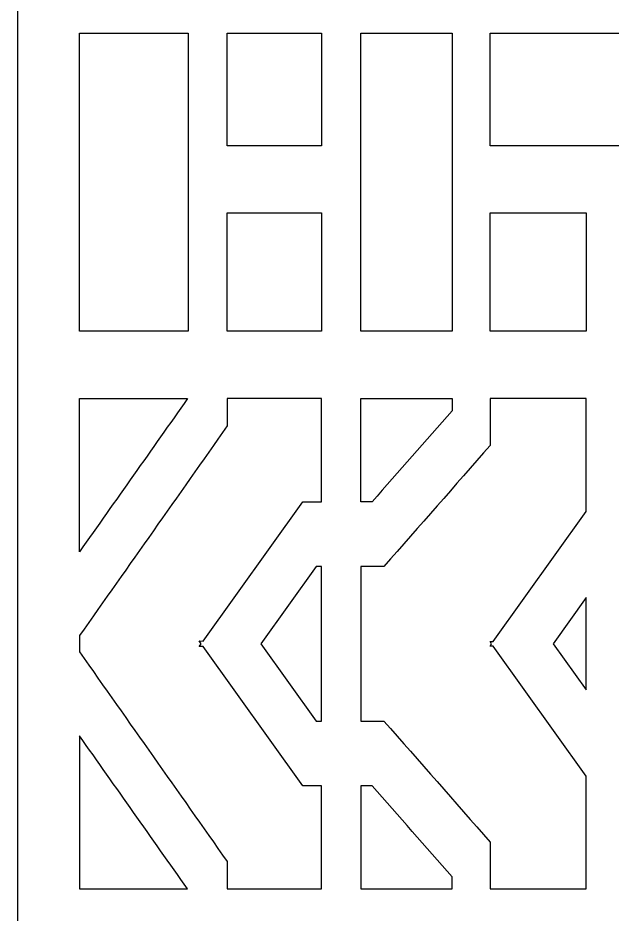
# Model space of a CAD drawing. Header units: centimetres. Extents: x -9.7 to 10.1, y -10 to 8.2.
# Drawn here: x -9.68 to -5.37, y -2.87 to 3.63 of the extents above; entities that cross this region are included whole.
import ezdxf

# ---------------------------------------------------------------- set-up
doc = ezdxf.new("R2010")
doc.units = ezdxf.units.CM
doc.header["$MEASUREMENT"] = 0
doc.layers.add('layer 1', color=7, linetype='Continuous')

msp = doc.modelspace()

# ---------------------------------------------------------------- linework, layer by layer
at = {"layer": 'layer 1', "color": 177}
for points, knots in [([(-0.12269, -0.92898), (-0.12269, -0.92898), (-0.12269, -0.8913), (-0.12269, -0.8913), (-0.12269, -0.8913), (-0.12269, -0.8913), (-0.12269, 8.19126), (-0.12269, 8.19126), (-0.12269, 8.19126), (-3.30854, 8.19126), (-6.49439, 8.19126), (-9.68025, 8.19126), (-9.68025, 8.19126), (-9.68025, 8.19126), (-9.68025, -0.8913), (-9.68025, -0.8913), (-9.68025, -0.8913), (-9.68025, -0.8913), (-9.68025, -0.92898), (-9.68025, -0.92898), (-9.68025, -0.92898), (-9.68025, -0.92898), (-9.68025, -10.01154), (-9.68025, -10.01154), (-9.68025, -10.01154), (-6.49439, -10.01154), (-3.30854, -10.01154), (-0.12269, -10.01154), (-0.12269, -10.01154), (-0.12269, -10.01154), (-0.12269, -0.92898), (-0.12269, -0.92898)], [0, 0, 0, 0, 0.1111111, 0.1111111, 0.1111111, 0.1111111, 0.2222222, 0.2222222, 0.2222222, 0.2222222, 0.3333333, 0.3333333, 0.3333333, 0.3333333, 0.4444444, 0.4444444, 0.4444444, 0.4444444, 0.5555556, 0.5555556, 0.5555556, 0.5555556, 0.6666667, 0.6666667, 0.6666667, 0.6666667, 0.7777778, 0.7777778, 0.7777778, 0.7777778, 1, 1, 1, 1]), ([(-9.2331, -0.92898), (-9.2331, -0.92898), (-9.2331, -0.92792), (-9.2331, -0.92792), (-9.2331, -0.92792), (-9.2331, -0.92792), (-9.2331, -0.92779), (-9.2331, -0.92779), (-9.2331, -0.92779), (-9.2331, -0.92779), (-9.2331, -0.92673), (-9.2331, -0.92673), (-9.2331, -0.92673), (-9.2331, -0.92673), (-9.2331, -0.92655), (-9.2331, -0.92655), (-9.2331, -0.92655), (-9.2331, -0.92655), (-9.2331, -0.92549), (-9.2331, -0.92549), (-9.2331, -0.92549), (-9.2331, -0.92549), (-9.2331, -0.92536), (-9.2331, -0.92536), (-9.2331, -0.92536), (-9.2331, -0.92536), (-9.2331, -0.9243), (-9.2331, -0.9243), (-9.2331, -0.9243), (-9.2331, -0.9243), (-9.2331, -0.92412), (-9.2331, -0.92412), (-9.2331, -0.92412), (-9.2331, -0.92412), (-9.2331, -0.92306), (-9.2331, -0.92306), (-9.2331, -0.92306), (-9.2331, -0.92306), (-9.2331, -0.92292), (-9.2331, -0.92292), (-9.2331, -0.92292), (-9.2331, -0.92292), (-9.2331, -0.92186), (-9.2331, -0.92186), (-9.2331, -0.92186), (-9.2331, -0.92186), (-9.2331, -0.92168), (-9.2331, -0.92168), (-9.2331, -0.92168), (-9.2331, -0.92168), (-9.2331, -0.92062), (-9.2331, -0.92062), (-9.2331, -0.92062), (-9.2331, -0.92062), (-9.2331, -0.92049), (-9.2331, -0.92049), (-9.2331, -0.92049), (-9.2331, -0.92049), (-9.2331, -0.91943), (-9.2331, -0.91943), (-9.2331, -0.91943), (-9.2331, -0.91943), (-9.2331, -0.91925), (-9.2331, -0.91925), (-9.2331, -0.91925), (-9.2331, -0.91925), (-9.2331, -0.91819), (-9.2331, -0.91819), (-9.2331, -0.91819), (-9.2331, -0.91819), (-9.2331, -0.91806), (-9.2331, -0.91806), (-9.2331, -0.91806), (-9.2331, -0.91806), (-9.2331, -0.917), (-9.2331, -0.917), (-9.2331, -0.917), (-9.2331, -0.917), (-9.2331, -0.91681), (-9.2331, -0.91681), (-9.2331, -0.91681), (-9.2331, -0.91681), (-9.2331, -0.91575), (-9.2331, -0.91575), (-9.2331, -0.91575), (-9.2331, -0.91575), (-9.2331, -0.91562), (-9.2331, -0.91562), (-9.2331, -0.91562), (-9.2331, -0.91562), (-9.2331, -0.91456), (-9.2331, -0.91456), (-9.2331, -0.91456), (-9.2331, -0.91456), (-9.2331, -0.91438), (-9.2331, -0.91438), (-9.2331, -0.91438), (-9.2331, -0.91438), (-9.2331, -0.91332), (-9.2331, -0.91332), (-9.2331, -0.91332), (-9.2331, -0.91332), (-9.2331, -0.91319), (-9.2331, -0.91319), (-9.2331, -0.91319), (-9.2331, -0.91319), (-9.2331, -0.91208), (-9.2331, -0.91208), (-9.2331, -0.91208), (-9.2331, -0.91208), (-9.2331, -0.91194), (-9.2331, -0.91194), (-9.2331, -0.91194), (-9.2331, -0.91194), (-9.2331, -0.91084), (-9.2331, -0.91084), (-9.2331, -0.91084), (-9.2331, -0.91084), (-9.2331, -0.9107), (-9.2331, -0.9107), (-9.2331, -0.9107), (-9.2331, -0.9107), (-9.2331, -0.90964), (-9.2331, -0.90964), (-9.2331, -0.90964), (-9.2331, -0.90964), (-9.2331, -0.90946), (-9.2331, -0.90946), (-9.2331, -0.90946), (-9.2331, -0.90946), (-9.2331, -0.9084), (-9.2331, -0.9084), (-9.2331, -0.9084), (-9.2331, -0.9084), (-9.2331, -0.90827), (-9.2331, -0.90827), (-9.2331, -0.90827), (-9.2331, -0.90827), (-9.2331, -0.90721), (-9.2331, -0.90721), (-9.2331, -0.90721), (-9.2331, -0.90721), (-9.2331, -0.90703), (-9.2331, -0.90703), (-9.2331, -0.90703), (-9.2331, -0.90703), (-9.2331, -0.90597), (-9.2331, -0.90597), (-9.2331, -0.90597), (-9.2331, -0.90597), (-9.2331, -0.90583), (-9.2331, -0.90583), (-9.2331, -0.90583), (-9.2331, -0.90583), (-9.2331, -0.90478), (-9.2331, -0.90478), (-9.2331, -0.90478), (-9.2331, -0.90478), (-9.2331, -0.90459), (-9.2331, -0.90459), (-9.2331, -0.90459), (-9.2331, -0.90459), (-9.2331, -0.90353), (-9.2331, -0.90353), (-9.2331, -0.90353), (-9.2331, -0.90353), (-9.2331, -0.9034), (-9.2331, -0.9034), (-9.2331, -0.9034), (-9.2331, -0.9034), (-9.2331, -0.90232), (-9.2331, -0.90232), (-9.2331, -0.90232), (-9.2331, -0.90232), (-9.2331, -0.90216), (-9.2331, -0.90216), (-9.2331, -0.90216), (-9.2331, -0.90216), (-9.2331, -0.90108), (-9.2331, -0.90108), (-9.2331, -0.90108), (-9.2331, -0.90108), (-9.2331, -0.90097), (-9.2331, -0.90097), (-9.2331, -0.90097), (-9.2331, -0.90097), (-9.2331, -0.89989), (-9.2331, -0.89989), (-9.2331, -0.89989), (-9.2331, -0.89989), (-9.2331, -0.89972), (-9.2331, -0.89972), (-9.2331, -0.89972), (-9.2331, -0.89972), (-9.2331, -0.89865), (-9.2331, -0.89865), (-9.2331, -0.89865), (-9.2331, -0.89865), (-9.2331, -0.89853), (-9.2331, -0.89853), (-9.2331, -0.89853), (-9.2331, -0.89853), (-9.2331, -0.89746), (-9.2331, -0.89746), (-9.2331, -0.89746), (-9.2331, -0.89746), (-9.2331, -0.89729), (-9.2331, -0.89729), (-9.2331, -0.89729), (-9.2331, -0.89729), (-9.2331, -0.89621), (-9.2331, -0.89621), (-9.2331, -0.89621), (-9.2331, -0.89621), (-9.2331, -0.8961), (-9.2331, -0.8961), (-9.2331, -0.8961), (-9.2331, -0.8961), (-9.2331, -0.89502), (-9.2331, -0.89502), (-9.2331, -0.89502), (-9.2331, -0.89502), (-9.2331, -0.89486), (-9.2331, -0.89486), (-9.2331, -0.89486), (-9.2331, -0.89486), (-9.2331, -0.89378), (-9.2331, -0.89378), (-9.2331, -0.89378), (-9.2331, -0.89378), (-9.2331, -0.89366), (-9.2331, -0.89366), (-9.2331, -0.89366), (-9.2331, -0.89366), (-9.2331, -0.89254), (-9.2331, -0.89254), (-9.2331, -0.89254), (-9.2331, -0.89254), (-9.2331, -0.89242), (-9.2331, -0.89242), (-9.2331, -0.89242), (-9.2331, -0.89242), (-9.2331, -0.8913), (-9.2331, -0.8913), (-9.2331, -0.8913), (-9.2331, -0.8913), (-9.2331, -0.85084), (-9.2331, -0.85084), (-9.2331, -0.85084), (-8.8758, -0.34395), (-8.51851, 0.16294), (-8.16121, 0.66983), (-8.16121, 0.66983), (-8.16121, 0.73617), (-8.16121, 0.80247), (-8.16121, 0.86879), (-8.16121, 0.86879), (-7.93303, 0.86879), (-7.70486, 0.86879), (-7.47669, 0.86879), (-7.47669, 0.86879), (-7.47669, 0.61941), (-7.47669, 0.37002), (-7.47669, 0.12065), (-7.47669, 0.12065), (-7.52213, 0.12065), (-7.56757, 0.12065), (-7.61302, 0.12065), (-7.61302, 0.12065), (-7.61302, 0.12065), (-8.33516, -0.89017), (-8.33516, -0.89017), (-8.33516, -0.89017), (-8.33516, -0.89017), (-8.36384, -0.88997), (-8.36384, -0.88997), (-8.36384, -0.88997), (-8.36384, -0.88997), (-8.34943, -0.91016), (-8.34943, -0.91016), (-8.34943, -0.91016), (-8.34943, -0.91016), (-8.36384, -0.93031), (-8.36384, -0.93031), (-8.36384, -0.93031), (-8.36384, -0.93031), (-8.33516, -0.93013), (-8.33516, -0.93013), (-8.33516, -0.93013), (-8.33516, -0.93013), (-7.61302, -1.94093), (-7.61302, -1.94093), (-7.61302, -1.94093), (-7.56757, -1.94093), (-7.52213, -1.94093), (-7.47669, -1.94093), (-7.47669, -1.94093), (-7.47669, -2.1903), (-7.47669, -2.43969), (-7.47669, -2.68907), (-7.47669, -2.68907), (-7.70486, -2.68907), (-7.93303, -2.68907), (-8.16121, -2.68907), (-8.16121, -2.68907), (-8.16121, -2.62275), (-8.16121, -2.55645), (-8.16121, -2.49011), (-8.16121, -2.49011), (-8.51851, -1.98322), (-8.8758, -1.47633), (-9.2331, -0.96944), (-9.2331, -0.96944), (-9.2331, -0.96944), (-9.2331, -0.92898), (-9.2331, -0.92898)], [0, 0, 0, 0, 0.0125, 0.0125, 0.0125, 0.0125, 0.025, 0.025, 0.025, 0.025, 0.0375, 0.0375, 0.0375, 0.0375, 0.05, 0.05, 0.05, 0.05, 0.0625, 0.0625, 0.0625, 0.0625, 0.075, 0.075, 0.075, 0.075, 0.0875, 0.0875, 0.0875, 0.0875, 0.1, 0.1, 0.1, 0.1, 0.1125, 0.1125, 0.1125, 0.1125, 0.125, 0.125, 0.125, 0.125, 0.1375, 0.1375, 0.1375, 0.1375, 0.15, 0.15, 0.15, 0.15, 0.1625, 0.1625, 0.1625, 0.1625, 0.175, 0.175, 0.175, 0.175, 0.1875, 0.1875, 0.1875, 0.1875, 0.2, 0.2, 0.2, 0.2, 0.2125, 0.2125, 0.2125, 0.2125, 0.225, 0.225, 0.225, 0.225, 0.2375, 0.2375, 0.2375, 0.2375, 0.25, 0.25, 0.25, 0.25, 0.2625, 0.2625, 0.2625, 0.2625, 0.275, 0.275, 0.275, 0.275, 0.2875, 0.2875, 0.2875, 0.2875, 0.3, 0.3, 0.3, 0.3, 0.3125, 0.3125, 0.3125, 0.3125, 0.325, 0.325, 0.325, 0.325, 0.3375, 0.3375, 0.3375, 0.3375, 0.35, 0.35, 0.35, 0.35, 0.3625, 0.3625, 0.3625, 0.3625, 0.375, 0.375, 0.375, 0.375, 0.3875, 0.3875, 0.3875, 0.3875, 0.4, 0.4, 0.4, 0.4, 0.4125, 0.4125, 0.4125, 0.4125, 0.425, 0.425, 0.425, 0.425, 0.4375, 0.4375, 0.4375, 0.4375, 0.45, 0.45, 0.45, 0.45, 0.4625, 0.4625, 0.4625, 0.4625, 0.475, 0.475, 0.475, 0.475, 0.4875, 0.4875, 0.4875, 0.4875, 0.5, 0.5, 0.5, 0.5, 0.5125, 0.5125, 0.5125, 0.5125, 0.525, 0.525, 0.525, 0.525, 0.5375, 0.5375, 0.5375, 0.5375, 0.55, 0.55, 0.55, 0.55, 0.5625, 0.5625, 0.5625, 0.5625, 0.575, 0.575, 0.575, 0.575, 0.5875, 0.5875, 0.5875, 0.5875, 0.6, 0.6, 0.6, 0.6, 0.6125, 0.6125, 0.6125, 0.6125, 0.625, 0.625, 0.625, 0.625, 0.6375, 0.6375, 0.6375, 0.6375, 0.65, 0.65, 0.65, 0.65, 0.6625, 0.6625, 0.6625, 0.6625, 0.675, 0.675, 0.675, 0.675, 0.6875, 0.6875, 0.6875, 0.6875, 0.7, 0.7, 0.7, 0.7, 0.7125, 0.7125, 0.7125, 0.7125, 0.725, 0.725, 0.725, 0.725, 0.7375, 0.7375, 0.7375, 0.7375, 0.75, 0.75, 0.75, 0.75, 0.7625, 0.7625, 0.7625, 0.7625, 0.775, 0.775, 0.775, 0.775, 0.7875, 0.7875, 0.7875, 0.7875, 0.8, 0.8, 0.8, 0.8, 0.8125, 0.8125, 0.8125, 0.8125, 0.825, 0.825, 0.825, 0.825, 0.8375, 0.8375, 0.8375, 0.8375, 0.85, 0.85, 0.85, 0.85, 0.8625, 0.8625, 0.8625, 0.8625, 0.875, 0.875, 0.875, 0.875, 0.8875, 0.8875, 0.8875, 0.8875, 0.9, 0.9, 0.9, 0.9, 0.9125, 0.9125, 0.9125, 0.9125, 0.925, 0.925, 0.925, 0.925, 0.9375, 0.9375, 0.9375, 0.9375, 0.95, 0.95, 0.95, 0.95, 0.9625, 0.9625, 0.9625, 0.9625, 0.975, 0.975, 0.975, 0.975, 1, 1, 1, 1]), ([(-7.19222, -0.92898), (-7.19222, -0.92898), (-7.19222, -0.92751), (-7.19222, -0.92751), (-7.19222, -0.92751), (-7.19222, -0.92751), (-7.19222, -0.91994), (-7.19222, -0.91994), (-7.19222, -0.91994), (-7.19222, -0.91994), (-7.19222, -0.91847), (-7.19222, -0.91847), (-7.19222, -0.91847), (-7.19222, -0.91847), (-7.19222, -0.9109), (-7.19222, -0.9109), (-7.19222, -0.9109), (-7.19222, -0.9109), (-7.19222, -0.90943), (-7.19222, -0.90943), (-7.19222, -0.90943), (-7.19222, -0.90943), (-7.19222, -0.90186), (-7.19222, -0.90186), (-7.19222, -0.90186), (-7.19222, -0.90186), (-7.19222, -0.90039), (-7.19222, -0.90039), (-7.19222, -0.90039), (-7.19222, -0.90039), (-7.19222, -0.89277), (-7.19222, -0.89277), (-7.19222, -0.89277), (-7.19222, -0.89277), (-7.19222, -0.8913), (-7.19222, -0.8913), (-7.19222, -0.8913), (-7.19222, -0.8913), (-7.19222, -0.3495), (-7.19222, -0.3495), (-7.19222, -0.3495), (-7.1366, -0.3495), (-7.08098, -0.3495), (-7.02536, -0.3495), (-7.02536, -0.3495), (-6.76747, -0.05671), (-6.50959, 0.23608), (-6.25169, 0.52885), (-6.25169, 0.52885), (-6.25169, 0.64217), (-6.25169, 0.75548), (-6.25169, 0.86879), (-6.25169, 0.86879), (-6.02005, 0.86879), (-5.78841, 0.86879), (-5.55675, 0.86879), (-5.55675, 0.86879), (-5.55675, 0.5956), (-5.55675, 0.32242), (-5.55675, 0.04923), (-5.55675, 0.04923), (-5.55675, 0.04923), (-6.23051, -0.89386), (-6.23051, -0.89386), (-6.23051, -0.89386), (-6.23051, -0.89386), (-6.25369, -0.89398), (-6.25369, -0.89398), (-6.25369, -0.89398), (-6.25369, -0.89398), (-6.24215, -0.91016), (-6.24215, -0.91016), (-6.24215, -0.91016), (-6.24215, -0.91016), (-6.25369, -0.9263), (-6.25369, -0.9263), (-6.25369, -0.9263), (-6.25369, -0.9263), (-6.23049, -0.92647), (-6.23049, -0.92647), (-6.23049, -0.92647), (-6.23049, -0.92647), (-5.55675, -1.86951), (-5.55675, -1.86951), (-5.55675, -1.86951), (-5.55675, -2.1427), (-5.55675, -2.41588), (-5.55675, -2.68907), (-5.55675, -2.68907), (-5.78841, -2.68907), (-6.02005, -2.68907), (-6.25169, -2.68907), (-6.25169, -2.68907), (-6.25169, -2.57576), (-6.25169, -2.46245), (-6.25169, -2.34913), (-6.25169, -2.34913), (-6.50959, -2.05636), (-6.76747, -1.76357), (-7.02536, -1.47078), (-7.02536, -1.47078), (-7.08098, -1.47078), (-7.1366, -1.47078), (-7.19222, -1.47078), (-7.19222, -1.47078), (-7.19222, -1.47078), (-7.19222, -0.92898), (-7.19222, -0.92898)], [0, 0, 0, 0, 0.0357143, 0.0357143, 0.0357143, 0.0357143, 0.0714286, 0.0714286, 0.0714286, 0.0714286, 0.1071429, 0.1071429, 0.1071429, 0.1071429, 0.1428571, 0.1428571, 0.1428571, 0.1428571, 0.1785714, 0.1785714, 0.1785714, 0.1785714, 0.2142857, 0.2142857, 0.2142857, 0.2142857, 0.25, 0.25, 0.25, 0.25, 0.2857143, 0.2857143, 0.2857143, 0.2857143, 0.3214286, 0.3214286, 0.3214286, 0.3214286, 0.3571429, 0.3571429, 0.3571429, 0.3571429, 0.3928571, 0.3928571, 0.3928571, 0.3928571, 0.4285714, 0.4285714, 0.4285714, 0.4285714, 0.4642857, 0.4642857, 0.4642857, 0.4642857, 0.5, 0.5, 0.5, 0.5, 0.5357143, 0.5357143, 0.5357143, 0.5357143, 0.5714286, 0.5714286, 0.5714286, 0.5714286, 0.6071429, 0.6071429, 0.6071429, 0.6071429, 0.6428571, 0.6428571, 0.6428571, 0.6428571, 0.6785714, 0.6785714, 0.6785714, 0.6785714, 0.7142857, 0.7142857, 0.7142857, 0.7142857, 0.75, 0.75, 0.75, 0.75, 0.7857143, 0.7857143, 0.7857143, 0.7857143, 0.8214286, 0.8214286, 0.8214286, 0.8214286, 0.8571429, 0.8571429, 0.8571429, 0.8571429, 0.8928571, 0.8928571, 0.8928571, 0.8928571, 0.9285714, 0.9285714, 0.9285714, 0.9285714, 1, 1, 1, 1]), ([(-7.91699, -0.91016), (-7.91699, -0.91016), (-7.51643, -0.3495), (-7.51643, -0.3495), (-7.51643, -0.3495), (-7.50317, -0.3495), (-7.48994, -0.3495), (-7.47669, -0.3495), (-7.47669, -0.3495), (-7.47669, -0.3495), (-7.47669, -0.8913), (-7.47669, -0.8913), (-7.47669, -0.8913), (-7.47669, -0.8913), (-7.47669, -0.89277), (-7.47669, -0.89277), (-7.47669, -0.89277), (-7.47669, -0.89277), (-7.47669, -0.90039), (-7.47669, -0.90039), (-7.47669, -0.90039), (-7.47669, -0.90039), (-7.47669, -0.90186), (-7.47669, -0.90186), (-7.47669, -0.90186), (-7.47669, -0.90186), (-7.47669, -0.90943), (-7.47669, -0.90943), (-7.47669, -0.90943), (-7.47669, -0.90943), (-7.47669, -0.9109), (-7.47669, -0.9109), (-7.47669, -0.9109), (-7.47669, -0.9109), (-7.47669, -0.91847), (-7.47669, -0.91847), (-7.47669, -0.91847), (-7.47669, -0.91847), (-7.47669, -0.91994), (-7.47669, -0.91994), (-7.47669, -0.91994), (-7.47669, -0.91994), (-7.47669, -0.92751), (-7.47669, -0.92751), (-7.47669, -0.92751), (-7.47669, -0.92751), (-7.47669, -0.92898), (-7.47669, -0.92898), (-7.47669, -0.92898), (-7.47669, -0.92898), (-7.47669, -1.47078), (-7.47669, -1.47078), (-7.47669, -1.47078), (-7.48994, -1.47078), (-7.50317, -1.47078), (-7.51643, -1.47078), (-7.51643, -1.47078), (-7.51643, -1.47078), (-7.91699, -0.91016), (-7.91699, -0.91016)], [0, 0, 0, 0, 0.0625, 0.0625, 0.0625, 0.0625, 0.125, 0.125, 0.125, 0.125, 0.1875, 0.1875, 0.1875, 0.1875, 0.25, 0.25, 0.25, 0.25, 0.3125, 0.3125, 0.3125, 0.3125, 0.375, 0.375, 0.375, 0.375, 0.4375, 0.4375, 0.4375, 0.4375, 0.5, 0.5, 0.5, 0.5, 0.5625, 0.5625, 0.5625, 0.5625, 0.625, 0.625, 0.625, 0.625, 0.6875, 0.6875, 0.6875, 0.6875, 0.75, 0.75, 0.75, 0.75, 0.8125, 0.8125, 0.8125, 0.8125, 0.875, 0.875, 0.875, 0.875, 1, 1, 1, 1]), ([(-5.79598, -0.91016), (-5.79598, -0.91016), (-5.55675, -0.57531), (-5.55675, -0.57531), (-5.55675, -0.57531), (-5.55675, -0.57531), (-5.55675, -0.8913), (-5.55675, -0.8913), (-5.55675, -0.8913), (-5.55675, -0.8913), (-5.55675, -0.89587), (-5.55675, -0.89587), (-5.55675, -0.89587), (-5.55675, -0.89587), (-5.55675, -0.89686), (-5.55675, -0.89686), (-5.55675, -0.89686), (-5.55675, -0.89686), (-5.55675, -0.90138), (-5.55675, -0.90138), (-5.55675, -0.90138), (-5.55675, -0.90138), (-5.55675, -0.90237), (-5.55675, -0.90237), (-5.55675, -0.90237), (-5.55675, -0.90237), (-5.55675, -0.90689), (-5.55675, -0.90689), (-5.55675, -0.90689), (-5.55675, -0.90689), (-5.55675, -0.90789), (-5.55675, -0.90789), (-5.55675, -0.90789), (-5.55675, -0.90789), (-5.55675, -0.91244), (-5.55675, -0.91244), (-5.55675, -0.91244), (-5.55675, -0.91244), (-5.55675, -0.9134), (-5.55675, -0.9134), (-5.55675, -0.9134), (-5.55675, -0.9134), (-5.55675, -0.91796), (-5.55675, -0.91796), (-5.55675, -0.91796), (-5.55675, -0.91796), (-5.55675, -0.91895), (-5.55675, -0.91895), (-5.55675, -0.91895), (-5.55675, -0.91895), (-5.55675, -0.92347), (-5.55675, -0.92347), (-5.55675, -0.92347), (-5.55675, -0.92347), (-5.55675, -0.92446), (-5.55675, -0.92446), (-5.55675, -0.92446), (-5.55675, -0.92446), (-5.55675, -0.92898), (-5.55675, -0.92898), (-5.55675, -0.92898), (-5.55675, -0.92898), (-5.55675, -1.24497), (-5.55675, -1.24497), (-5.55675, -1.24497), (-5.55675, -1.24497), (-5.79598, -0.91016), (-5.79598, -0.91016)], [0, 0, 0, 0, 0.0555556, 0.0555556, 0.0555556, 0.0555556, 0.1111111, 0.1111111, 0.1111111, 0.1111111, 0.1666667, 0.1666667, 0.1666667, 0.1666667, 0.2222222, 0.2222222, 0.2222222, 0.2222222, 0.2777778, 0.2777778, 0.2777778, 0.2777778, 0.3333333, 0.3333333, 0.3333333, 0.3333333, 0.3888889, 0.3888889, 0.3888889, 0.3888889, 0.4444444, 0.4444444, 0.4444444, 0.4444444, 0.5, 0.5, 0.5, 0.5, 0.5555556, 0.5555556, 0.5555556, 0.5555556, 0.6111111, 0.6111111, 0.6111111, 0.6111111, 0.6666667, 0.6666667, 0.6666667, 0.6666667, 0.7222222, 0.7222222, 0.7222222, 0.7222222, 0.7777778, 0.7777778, 0.7777778, 0.7777778, 0.8333333, 0.8333333, 0.8333333, 0.8333333, 0.8888889, 0.8888889, 0.8888889, 0.8888889, 1, 1, 1, 1])]:
    msp.add_open_spline(points, degree=3, knots=knots, dxfattribs=at)
at = {"layer": 'layer 1', "color": 7}
for points, knots in [([(-9.2331, 3.51971), (-9.2331, 2.79903), (-9.2331, 2.07836), (-9.2331, 1.3577), (-9.2331, 1.3577), (-8.97065, 1.3577), (-8.70818, 1.3577), (-8.44572, 1.3577), (-8.44572, 1.3577), (-8.44572, 2.07836), (-8.44572, 2.79903), (-8.44572, 3.51971), (-8.44572, 3.51971), (-8.70818, 3.51971), (-8.97065, 3.51971), (-9.2331, 3.51971)], [0, 0, 0, 0, 0.2, 0.2, 0.2, 0.2, 0.4, 0.4, 0.4, 0.4, 0.6, 0.6, 0.6, 0.6, 1, 1, 1, 1]), ([(-7.47669, 2.70169), (-7.47669, 2.97437), (-7.47669, 3.24704), (-7.47669, 3.51971), (-7.47669, 3.51971), (-7.70487, 3.51971), (-7.93305, 3.51971), (-8.16124, 3.51971), (-8.16124, 3.51971), (-8.16124, 3.24704), (-8.16124, 2.97437), (-8.16124, 2.70169), (-8.16124, 2.70169), (-7.93305, 2.70169), (-7.70487, 2.70169), (-7.47669, 2.70169)], [0, 0, 0, 0, 0.2, 0.2, 0.2, 0.2, 0.4, 0.4, 0.4, 0.4, 0.6, 0.6, 0.6, 0.6, 1, 1, 1, 1]), ([(-7.19222, 3.51971), (-7.19222, 2.79903), (-7.19222, 2.07836), (-7.19222, 1.3577), (-7.19222, 1.3577), (-6.97061, 1.3577), (-6.74903, 1.3577), (-6.52744, 1.3577), (-6.52744, 1.3577), (-6.52744, 2.07836), (-6.52744, 2.79903), (-6.52744, 3.51971), (-6.52744, 3.51971), (-6.74903, 3.51971), (-6.97061, 3.51971), (-7.19222, 3.51971)], [0, 0, 0, 0, 0.2, 0.2, 0.2, 0.2, 0.4, 0.4, 0.4, 0.4, 0.6, 0.6, 0.6, 0.6, 1, 1, 1, 1]), ([(-6.25169, 3.51971), (-6.25169, 3.24704), (-6.25169, 2.97437), (-6.25169, 2.70169), (-6.25169, 2.70169), (-5.35154, 2.70169), (-4.45138, 2.70169), (-3.55124, 2.70169), (-3.55124, 2.70169), (-3.55124, 2.97437), (-3.55124, 3.24704), (-3.55124, 3.51971), (-3.55124, 3.51971), (-4.45138, 3.51971), (-5.35154, 3.51971), (-6.25169, 3.51971)], [0, 0, 0, 0, 0.2, 0.2, 0.2, 0.2, 0.4, 0.4, 0.4, 0.4, 0.6, 0.6, 0.6, 0.6, 1, 1, 1, 1]), ([(-8.16124, 1.3577), (-7.93305, 1.3577), (-7.70487, 1.3577), (-7.47669, 1.3577), (-7.47669, 1.3577), (-7.47669, 1.64401), (-7.47669, 1.93033), (-7.47669, 2.21664), (-7.47669, 2.21664), (-7.70487, 2.21664), (-7.93305, 2.21664), (-8.16124, 2.21664), (-8.16124, 2.21664), (-8.16124, 1.93033), (-8.16124, 1.64401), (-8.16124, 1.3577)], [0, 0, 0, 0, 0.2, 0.2, 0.2, 0.2, 0.4, 0.4, 0.4, 0.4, 0.6, 0.6, 0.6, 0.6, 1, 1, 1, 1]), ([(-6.25169, 2.21664), (-6.25169, 1.93033), (-6.25169, 1.64401), (-6.25169, 1.3577), (-6.25169, 1.3577), (-6.02005, 1.3577), (-5.78841, 1.3577), (-5.55675, 1.3577), (-5.55675, 1.3577), (-5.55675, 1.64401), (-5.55675, 1.93033), (-5.55675, 2.21664), (-5.55675, 2.21664), (-5.78841, 2.21664), (-6.02005, 2.21664), (-6.25169, 2.21664)], [0, 0, 0, 0, 0.2, 0.2, 0.2, 0.2, 0.4, 0.4, 0.4, 0.4, 0.6, 0.6, 0.6, 0.6, 1, 1, 1, 1]), ([(-9.2331, 0.86879), (-9.2331, 0.49842), (-9.2331, 0.12805), (-9.2331, -0.24233), (-9.2331, -0.24233), (-8.97169, 0.12805), (-8.71026, 0.49842), (-8.44885, 0.86879), (-8.44885, 0.86879), (-8.71026, 0.86879), (-8.97169, 0.86879), (-9.2331, 0.86879)], [0, 0, 0, 0, 0.25, 0.25, 0.25, 0.25, 0.5, 0.5, 0.5, 0.5, 1, 1, 1, 1]), ([(-7.19222, 0.86879), (-7.19222, 0.61941), (-7.19222, 0.37002), (-7.19222, 0.12065), (-7.19222, 0.12065), (-7.16438, 0.12065), (-7.13656, 0.12065), (-7.10874, 0.12065), (-7.10874, 0.12065), (-6.91498, 0.34065), (-6.72121, 0.56065), (-6.52744, 0.78063), (-6.52744, 0.78063), (-6.52744, 0.81002), (-6.52744, 0.83941), (-6.52744, 0.86879), (-6.52744, 0.86879), (-6.74903, 0.86879), (-6.97061, 0.86879), (-7.19222, 0.86879)], [0, 0, 0, 0, 0.1666667, 0.1666667, 0.1666667, 0.1666667, 0.3333333, 0.3333333, 0.3333333, 0.3333333, 0.5, 0.5, 0.5, 0.5, 0.6666667, 0.6666667, 0.6666667, 0.6666667, 1, 1, 1, 1]), ([(-9.2331, -2.68907), (-9.2331, -2.3187), (-9.2331, -1.94833), (-9.2331, -1.57795), (-9.2331, -1.57795), (-8.97169, -1.94833), (-8.71026, -2.3187), (-8.44885, -2.68907), (-8.44885, -2.68907), (-8.71026, -2.68907), (-8.97169, -2.68907), (-9.2331, -2.68907)], [0, 0, 0, 0, 0.25, 0.25, 0.25, 0.25, 0.5, 0.5, 0.5, 0.5, 1, 1, 1, 1]), ([(-7.19222, -2.68907), (-7.19222, -2.43969), (-7.19222, -2.1903), (-7.19222, -1.94093), (-7.19222, -1.94093), (-7.16438, -1.94093), (-7.13656, -1.94093), (-7.10874, -1.94093), (-7.10874, -1.94093), (-6.91498, -2.16093), (-6.72121, -2.38093), (-6.52744, -2.60091), (-6.52744, -2.60091), (-6.52744, -2.6303), (-6.52744, -2.65969), (-6.52744, -2.68907), (-6.52744, -2.68907), (-6.74903, -2.68907), (-6.97061, -2.68907), (-7.19222, -2.68907)], [0, 0, 0, 0, 0.1666667, 0.1666667, 0.1666667, 0.1666667, 0.3333333, 0.3333333, 0.3333333, 0.3333333, 0.5, 0.5, 0.5, 0.5, 0.6666667, 0.6666667, 0.6666667, 0.6666667, 1, 1, 1, 1])]:
    msp.add_open_spline(points, degree=3, knots=knots, dxfattribs=at)

doc.saveas('drawing.dxf')
